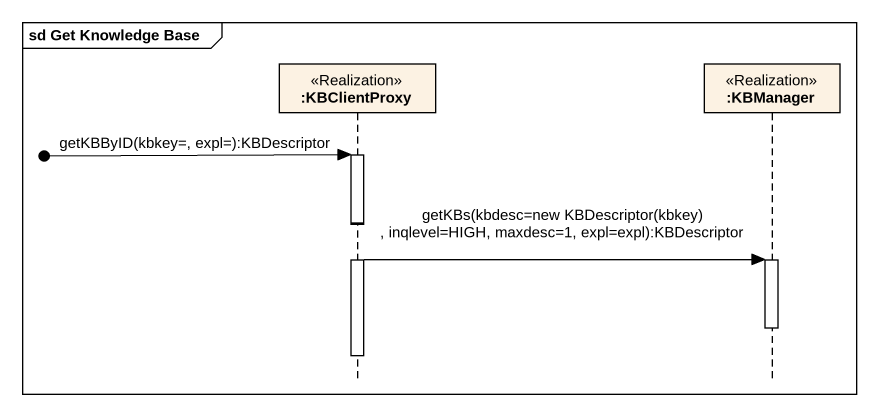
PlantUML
@startuml
mainframe sd Get Knowledge Base
hide footbox
participant ":KBClientProxy" as KBClientProxy <<Realization>>
participant ":KBManager" as KBManager <<Realization>>

activate KBClientProxy
[o-> KBClientProxy : getKBByID(kbkey=, expl=):KBDescriptor
activate KBClientProxy
deactivate KBClientProxy
KBClientProxy -> KBManager : getKBs(kbdesc=new KBDescriptor(kbkey) , inqlevel=HIGH, maxdesc=1, expl=expl):KBDescriptor
activate KBManager
deactivate KBManager
deactivate KBClientProxy
@enduml
